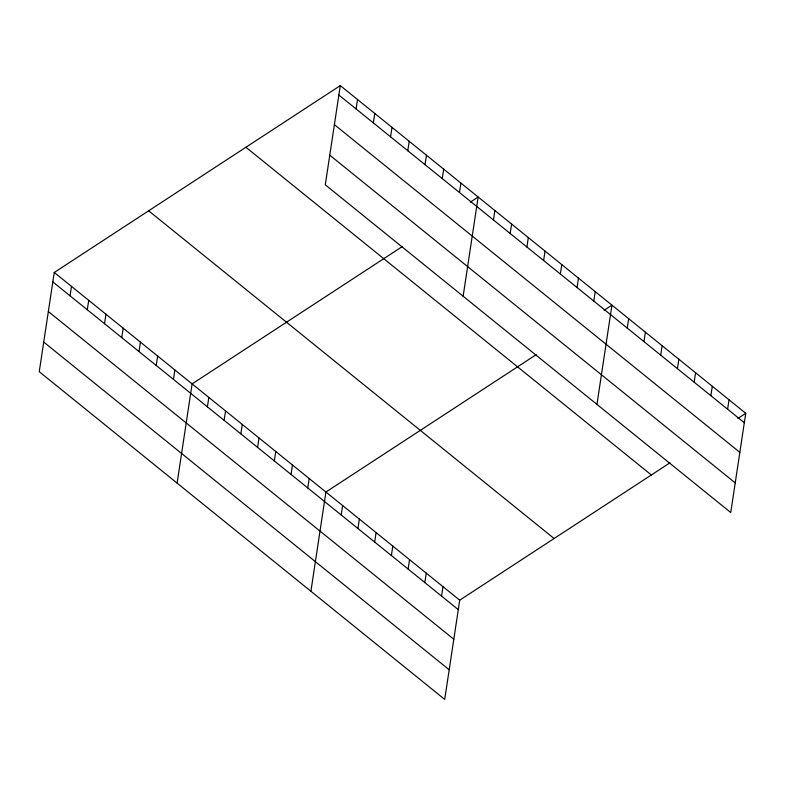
<?xml version="1.0" encoding="UTF-8"?>
<svg xmlns="http://www.w3.org/2000/svg" width="785" height="785" viewBox="0 0 785 785"><rect width="100%" height="100%" fill="white"/><g stroke="black" fill="none" stroke-linecap="round" stroke-linejoin="round"><path stroke-width="1.18" d="M340.298 85.594L325.284 184.818L730.747 512.527L745.75 413.302L340.298 85.594L54.253 272.474L39.25 371.697L444.702 699.406L459.716 600.182L670.037 462.767M70.061 295.837L71.484 286.397M87.292 309.761L88.725 300.331M104.523 323.685L105.955 314.255M121.753 337.619L123.186 328.179M138.994 351.543L140.417 342.113M156.225 365.467L157.648 356.037M173.456 379.4L174.878 369.971M177.106 483.118L192.109 383.894L402.44 246.48M207.407 406.846L208.839 397.416M224.137 420.358L225.56 410.928M240.858 433.879L242.29 424.45M257.588 447.401L259.011 437.961M274.308 460.913L275.741 451.483M291.039 474.434L292.462 465.005M356.096 108.958L357.528 99.518M307.759 487.956L309.192 478.516M373.326 122.882L374.759 113.452M310.909 591.262L325.912 492.038L536.243 354.624M390.567 136.806L391.99 127.376M341.21 514.989L342.633 505.56M407.798 150.74L409.221 141.3M357.94 528.501L359.363 519.071M425.028 164.664L426.451 155.234M374.661 542.023L376.084 532.593M442.259 178.588L443.682 169.158M391.381 555.544L392.814 546.105M459.49 192.521L460.913 183.091M408.112 569.056L409.534 559.627M463.14 296.239L478.153 197.015L470.284 202.157M424.832 582.578L426.265 573.148M493.451 219.967L494.874 210.537M441.562 596.1L442.985 586.66M510.171 233.479L511.594 224.049M526.902 247L528.325 237.57M543.622 260.522L545.045 251.082M560.343 274.034L561.775 264.604M577.073 287.555L578.496 278.125M593.794 301.077L595.226 291.637M596.943 404.383L611.947 305.159L604.087 310.301M627.244 328.11L628.677 318.681M643.975 341.622L645.398 332.192M660.695 355.144L662.128 345.714M677.426 368.665L678.848 359.226M694.146 382.177L695.579 372.747M710.876 395.699L712.299 386.269M727.597 409.221L729.029 399.781M737.88 418.444L745.75 413.302M338.865 95.024L744.327 422.732M334.39 124.658L739.843 452.366M329.769 155.185L735.221 482.893M245.901 147.266L651.354 474.974M148.65 210.802L554.102 538.51M54.253 272.474L459.716 600.182M52.831 281.903L458.283 609.611M48.346 311.537L453.808 639.245M43.734 342.064L449.187 669.772"/></g></svg>
